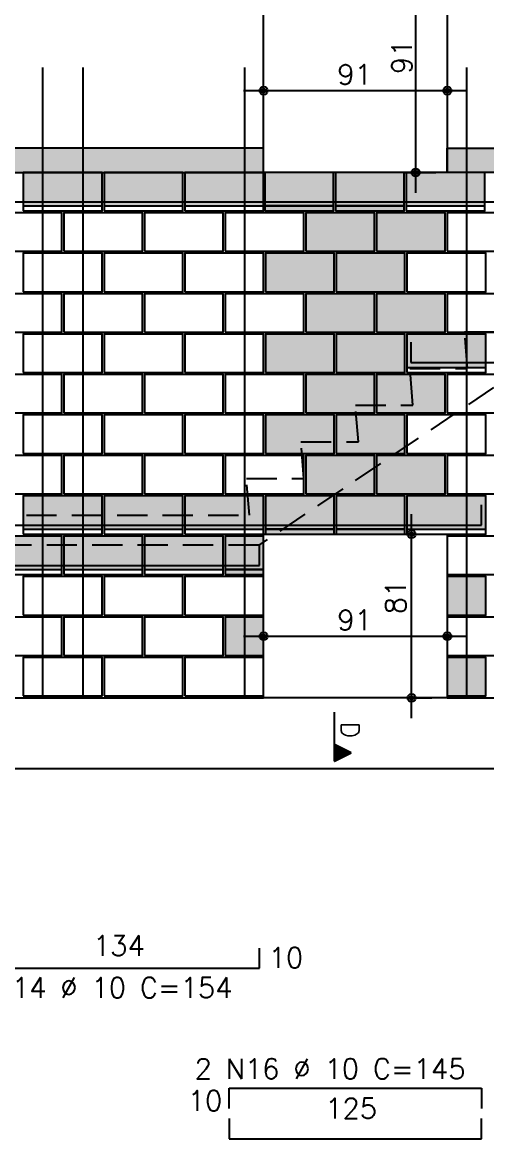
# Model space of a CAD drawing. Extents: x -2 to 121, y -2 to 61.
# Drawn here: x 39.71 to 44.31, y 43.96 to 55.01 of the extents above; entities that cross this region are included whole.
import ezdxf

# ---------------------------------------------------------------- set-up
doc = ezdxf.new("R2010")
doc.units = 0
doc.header["$MEASUREMENT"] = 0
doc.linetypes.add('ESTILO_TQS_0001', pattern=[0.45, 0.3, -0.15])
for name, color, linetype in [('PENA_01', 1, 'CONTINUOUS'), ('PENA_02', 2, 'CONTINUOUS'), ('PENA_03', 3, 'CONTINUOUS'), ('PENA_05', 5, 'CONTINUOUS'), ('PENA_09', 254, 'CONTINUOUS'), ('PENA_11', 252, 'CONTINUOUS'), ('PENA_21', 100, 'CONTINUOUS'), ('PENA_23', 50, 'CONTINUOUS')]:
    doc.layers.add(name, color=color, linetype=linetype)
doc.styles.get("Standard").update_dxf_attribs({"font": 'ROMANS.SHX'})

msp = doc.modelspace()

# ---------------------------------------------------------------- linework, layer by layer
at = {"layer": 'PENA_01', "linetype": 'Continuous'}
for p, q in [((43.610068, 53.326367), (43.610068, 55.546367)), ((41.903315, 54.336367), (44.123315, 54.336367)), ((43.496426, 53.526367), (43.810068, 53.526367)), ((39.723315, 53.196367), (40.503315, 53.196367)), ((40.523315, 53.196367), (41.303315, 53.196367)), ((41.323315, 53.196367), (42.103315, 53.196367)), ((42.116484, 53.196367), (42.796484, 53.196367)), ((42.816484, 53.196367), (43.496484, 53.196367)), ((43.516484, 53.196367), (44.296484, 53.196367)), ((43.523315, 51.596367), (44.303315, 51.596367)), ((43.568826, 48.126367), (43.568826, 50.146367)), ((39.723315, 49.996367), (40.503315, 49.996367)), ((40.523315, 49.996367), (41.303315, 49.996367)), ((41.323315, 49.996367), (42.103315, 49.996367)), ((42.123315, 49.996367), (42.803315, 49.996367)), ((42.823315, 49.996367), (43.503315, 49.996367)), ((43.380675, 49.946367), (43.768826, 49.946367)), ((43.523315, 49.996367), (44.303315, 49.996367)), ((39.323315, 49.596367), (40.103315, 49.596367)), ((40.123315, 49.596367), (40.903315, 49.596367)), ((40.923315, 49.596367), (41.703315, 49.596367)), ((41.723315, 49.596367), (42.103315, 49.596367)), ((41.903315, 48.936367), (44.123315, 48.936367)), ((43.579118, 48.326367), (43.768826, 48.326367))]:
    msp.add_line(p, q, dxfattribs=at)
for points in [[(42.103315, 53.526367), (42.103315, 55.346367), (43.923315, 55.346367), (43.923315, 53.526367), (42.103315, 53.526367)], [(42.103315, 48.326367), (42.103315, 49.946367), (43.923315, 49.946367), (43.923315, 48.326367), (42.103315, 48.326367)]]:
    msp.add_lwpolyline(points, dxfattribs=at)
at = {"layer": 'PENA_01', "linetype": 'ESTILO_TQS_0001'}
msp.add_lwpolyline([(44.7547, 51.649664), (42.054705, 49.836367), (39.303315, 49.836367), (39.303315, 50.136367), (41.963315, 50.136367), (41.933315, 50.499027), (42.503315, 50.499027), (42.473315, 50.861687), (43.043315, 50.861687), (43.013315, 51.224347), (43.583315, 51.224347), (43.553315, 51.587007), (44.123315, 51.587007), (44.093315, 51.949667), (46.723315, 51.949667), (46.723315, 51.649667), (44.754705, 51.649667)], dxfattribs=at)
at = {"layer": 'PENA_02', "linetype": 'Continuous'}
for p, q in [((6.523315, 48.326367), (42.103315, 48.326367)), ((43.923315, 48.326367), (62.703315, 48.326367))]:
    msp.add_line(p, q, dxfattribs=at)
for points in [[(6.523315, 53.766367), (6.523315, 53.526367), (7.123315, 53.526367), (7.123315, 52.746367), (14.603315, 52.746367), (14.603315, 53.526367), (42.103315, 53.526367), (42.103315, 53.766367), (6.523315, 53.766367)], [(43.923315, 53.526367), (43.923315, 53.766367), (62.703315, 53.766367), (62.703315, 53.526367), (62.023315, 53.526367), (62.023315, 52.746367), (55.423315, 52.746367), (55.423315, 53.526684), (53.803315, 53.526684), (53.803315, 52.746367), (47.013315, 52.746367), (47.013315, 53.526367), (43.923315, 53.526367)], [(39.723315, 53.146367), (40.503315, 53.146367), (40.503315, 53.526367), (39.723315, 53.526367), (39.723315, 53.146367)], [(40.523315, 53.146367), (41.303315, 53.146367), (41.303315, 53.526367), (40.523315, 53.526367), (40.523315, 53.146367)], [(41.323315, 53.146367), (42.103315, 53.146367), (42.103315, 53.526367), (41.323315, 53.526367), (41.323315, 53.146367)], [(42.116484, 53.146367), (42.796484, 53.146367), (42.796484, 53.526367), (42.116484, 53.526367), (42.116484, 53.146367)], [(42.816484, 53.146367), (43.496484, 53.146367), (43.496484, 53.526367), (42.816484, 53.526367), (42.816484, 53.146367)], [(43.516484, 53.146367), (44.296484, 53.146367), (44.296484, 53.526367), (43.516484, 53.526367), (43.516484, 53.146367)], [(39.323315, 52.746367), (40.103315, 52.746367), (40.103315, 53.126367), (39.323315, 53.126367), (39.323315, 52.746367)], [(40.123315, 52.746367), (40.903315, 52.746367), (40.903315, 53.126367), (40.123315, 53.126367), (40.123315, 52.746367)], [(40.923315, 52.746367), (41.703315, 52.746367), (41.703315, 53.126367), (40.923315, 53.126367), (40.923315, 52.746367)], [(41.723315, 52.746367), (42.503315, 52.746367), (42.503315, 53.126367), (41.723315, 53.126367), (41.723315, 52.746367)], [(42.523315, 52.746367), (43.203315, 52.746367), (43.203315, 53.126367), (42.523315, 53.126367), (42.523315, 52.746367)], [(43.223315, 52.746367), (43.903315, 52.746367), (43.903315, 53.126367), (43.223315, 53.126367), (43.223315, 52.746367)], [(43.923315, 52.746367), (44.703315, 52.746367), (44.703315, 53.126367), (43.923315, 53.126367), (43.923315, 52.746367)], [(39.723315, 52.346367), (40.503315, 52.346367), (40.503315, 52.726367), (39.723315, 52.726367), (39.723315, 52.346367)], [(40.523315, 52.346367), (41.303315, 52.346367), (41.303315, 52.726367), (40.523315, 52.726367), (40.523315, 52.346367)], [(41.323315, 52.346367), (42.103315, 52.346367), (42.103315, 52.726367), (41.323315, 52.726367), (41.323315, 52.346367)], [(42.123315, 52.346367), (42.803315, 52.346367), (42.803315, 52.726367), (42.123315, 52.726367), (42.123315, 52.346367)], [(42.823315, 52.346367), (43.503315, 52.346367), (43.503315, 52.726367), (42.823315, 52.726367), (42.823315, 52.346367)], [(43.523315, 52.346367), (44.303315, 52.346367), (44.303315, 52.726367), (43.523315, 52.726367), (43.523315, 52.346367)], [(39.323315, 51.946367), (40.103315, 51.946367), (40.103315, 52.326367), (39.323315, 52.326367), (39.323315, 51.946367)], [(40.123315, 51.946367), (40.903315, 51.946367), (40.903315, 52.326367), (40.123315, 52.326367), (40.123315, 51.946367)], [(40.923315, 51.946367), (41.703315, 51.946367), (41.703315, 52.326367), (40.923315, 52.326367), (40.923315, 51.946367)], [(41.723315, 51.946367), (42.503315, 51.946367), (42.503315, 52.326367), (41.723315, 52.326367), (41.723315, 51.946367)], [(42.523315, 51.946367), (43.203315, 51.946367), (43.203315, 52.326367), (42.523315, 52.326367), (42.523315, 51.946367)], [(43.223315, 51.946367), (43.903315, 51.946367), (43.903315, 52.326367), (43.223315, 52.326367), (43.223315, 51.946367)], [(43.923315, 51.946367), (44.703315, 51.946367), (44.703315, 52.326367), (43.923315, 52.326367), (43.923315, 51.946367)], [(39.723315, 51.546367), (40.503315, 51.546367), (40.503315, 51.926367), (39.723315, 51.926367), (39.723315, 51.546367)], [(40.523315, 51.546367), (41.303315, 51.546367), (41.303315, 51.926367), (40.523315, 51.926367), (40.523315, 51.546367)], [(41.323315, 51.546367), (42.103315, 51.546367), (42.103315, 51.926367), (41.323315, 51.926367), (41.323315, 51.546367)], [(42.123315, 51.546367), (42.803315, 51.546367), (42.803315, 51.926367), (42.123315, 51.926367), (42.123315, 51.546367)], [(42.823315, 51.546367), (43.503315, 51.546367), (43.503315, 51.926367), (42.823315, 51.926367), (42.823315, 51.546367)], [(43.523315, 51.546367), (44.303315, 51.546367), (44.303315, 51.926367), (43.523315, 51.926367), (43.523315, 51.546367)], [(39.323315, 51.146367), (40.103315, 51.146367), (40.103315, 51.526367), (39.323315, 51.526367), (39.323315, 51.146367)], [(40.123315, 51.146367), (40.903315, 51.146367), (40.903315, 51.526367), (40.123315, 51.526367), (40.123315, 51.146367)], [(40.923315, 51.146367), (41.703315, 51.146367), (41.703315, 51.526367), (40.923315, 51.526367), (40.923315, 51.146367)], [(41.723315, 51.146367), (42.503315, 51.146367), (42.503315, 51.526367), (41.723315, 51.526367), (41.723315, 51.146367)], [(42.523315, 51.146367), (43.203315, 51.146367), (43.203315, 51.526367), (42.523315, 51.526367), (42.523315, 51.146367)], [(43.223315, 51.146367), (43.903315, 51.146367), (43.903315, 51.526367), (43.223315, 51.526367), (43.223315, 51.146367)], [(43.923315, 51.146367), (44.703315, 51.146367), (44.703315, 51.526367), (43.923315, 51.526367), (43.923315, 51.146367)], [(39.723315, 50.746367), (40.503315, 50.746367), (40.503315, 51.126367), (39.723315, 51.126367), (39.723315, 50.746367)], [(40.523315, 50.746367), (41.303315, 50.746367), (41.303315, 51.126367), (40.523315, 51.126367), (40.523315, 50.746367)], [(41.323315, 50.746367), (42.103315, 50.746367), (42.103315, 51.126367), (41.323315, 51.126367), (41.323315, 50.746367)], [(42.123315, 50.746367), (42.803315, 50.746367), (42.803315, 51.126367), (42.123315, 51.126367), (42.123315, 50.746367)], [(42.823315, 50.746367), (43.503315, 50.746367), (43.503315, 51.126367), (42.823315, 51.126367), (42.823315, 50.746367)], [(43.523315, 50.746367), (44.303315, 50.746367), (44.303315, 51.126367), (43.523315, 51.126367), (43.523315, 50.746367)], [(39.323315, 50.346367), (40.103315, 50.346367), (40.103315, 50.726367), (39.323315, 50.726367), (39.323315, 50.346367)], [(40.123315, 50.346367), (40.903315, 50.346367), (40.903315, 50.726367), (40.123315, 50.726367), (40.123315, 50.346367)], [(40.923315, 50.346367), (41.703315, 50.346367), (41.703315, 50.726367), (40.923315, 50.726367), (40.923315, 50.346367)], [(41.723315, 50.346367), (42.503315, 50.346367), (42.503315, 50.726367), (41.723315, 50.726367), (41.723315, 50.346367)], [(42.523315, 50.346367), (43.203315, 50.346367), (43.203315, 50.726367), (42.523315, 50.726367), (42.523315, 50.346367)], [(43.223315, 50.346367), (43.903315, 50.346367), (43.903315, 50.726367), (43.223315, 50.726367), (43.223315, 50.346367)], [(43.923315, 50.346367), (44.703315, 50.346367), (44.703315, 50.726367), (43.923315, 50.726367), (43.923315, 50.346367)], [(39.723315, 49.946367), (40.503315, 49.946367), (40.503315, 50.326367), (39.723315, 50.326367), (39.723315, 49.946367)], [(40.523315, 49.946367), (41.303315, 49.946367), (41.303315, 50.326367), (40.523315, 50.326367), (40.523315, 49.946367)], [(41.323315, 49.946367), (42.103315, 49.946367), (42.103315, 50.326367), (41.323315, 50.326367), (41.323315, 49.946367)], [(42.123315, 49.946367), (42.803315, 49.946367), (42.803315, 50.326367), (42.123315, 50.326367), (42.123315, 49.946367)], [(42.823315, 49.946367), (43.503315, 49.946367), (43.503315, 50.326367), (42.823315, 50.326367), (42.823315, 49.946367)], [(43.523315, 49.946367), (44.303315, 49.946367), (44.303315, 50.326367), (43.523315, 50.326367), (43.523315, 49.946367)], [(39.323315, 49.546367), (40.103315, 49.546367), (40.103315, 49.926367), (39.323315, 49.926367), (39.323315, 49.546367)], [(40.123315, 49.546367), (40.903315, 49.546367), (40.903315, 49.926367), (40.123315, 49.926367), (40.123315, 49.546367)], [(40.923315, 49.546367), (41.703315, 49.546367), (41.703315, 49.926367), (40.923315, 49.926367), (40.923315, 49.546367)], [(41.723315, 49.546367), (42.103315, 49.546367), (42.103315, 49.926367), (41.723315, 49.926367), (41.723315, 49.546367)], [(43.923315, 49.546367), (44.703315, 49.546367), (44.703315, 49.926367), (43.923315, 49.926367), (43.923315, 49.546367)], [(39.723315, 49.146367), (40.503315, 49.146367), (40.503315, 49.526367), (39.723315, 49.526367), (39.723315, 49.146367)], [(40.523315, 49.146367), (41.303315, 49.146367), (41.303315, 49.526367), (40.523315, 49.526367), (40.523315, 49.146367)], [(41.323315, 49.146367), (42.103315, 49.146367), (42.103315, 49.526367), (41.323315, 49.526367), (41.323315, 49.146367)], [(43.923315, 49.146367), (44.303315, 49.146367), (44.303315, 49.526367), (43.923315, 49.526367), (43.923315, 49.146367)], [(39.323315, 48.746367), (40.103315, 48.746367), (40.103315, 49.126367), (39.323315, 49.126367), (39.323315, 48.746367)], [(40.123315, 48.746367), (40.903315, 48.746367), (40.903315, 49.126367), (40.123315, 49.126367), (40.123315, 48.746367)], [(40.923315, 48.746367), (41.703315, 48.746367), (41.703315, 49.126367), (40.923315, 49.126367), (40.923315, 48.746367)], [(41.723315, 48.746367), (42.103315, 48.746367), (42.103315, 49.126367), (41.723315, 49.126367), (41.723315, 48.746367)], [(43.923315, 48.746367), (44.703315, 48.746367), (44.703315, 49.126367), (43.923315, 49.126367), (43.923315, 48.746367)], [(39.723315, 48.346367), (40.503315, 48.346367), (40.503315, 48.726367), (39.723315, 48.726367), (39.723315, 48.346367)], [(40.523315, 48.346367), (41.303315, 48.346367), (41.303315, 48.726367), (40.523315, 48.726367), (40.523315, 48.346367)], [(41.323315, 48.346367), (42.103315, 48.346367), (42.103315, 48.726367), (41.323315, 48.726367), (41.323315, 48.346367)], [(43.923315, 48.346367), (44.303315, 48.346367), (44.303315, 48.726367), (43.923315, 48.726367), (43.923315, 48.346367)]]:
    msp.add_lwpolyline(points, dxfattribs=at)
for centre, radius in [((42.103315, 54.336367), 0.04), ((43.923315, 54.336367), 0.04), ((42.103315, 54.336367), 0.02), ((43.923315, 54.336367), 0.02), ((43.610068, 53.526367), 0.04), ((43.610068, 53.526367), 0.02), ((43.568826, 49.946367), 0.04), ((43.568826, 49.946367), 0.02), ((42.103315, 48.936367), 0.04), ((42.103315, 48.936367), 0.02), ((43.923315, 48.936367), 0.04), ((43.923315, 48.936367), 0.02), ((43.568826, 48.326367), 0.04), ((43.568826, 48.326367), 0.02)]:
    msp.add_circle(centre, radius, dxfattribs=at)
at = {"layer": 'PENA_03', "linetype": 'Continuous'}
for p, q in [((42.103315, 54.336367), (42.103315, 54.336367)), ((43.923315, 54.336367), (43.923315, 54.336367)), ((43.296426, 53.526367), (43.296426, 53.526367)), ((43.180675, 49.946367), (43.180675, 49.946367)), ((42.103315, 48.936367), (42.103315, 48.936367)), ((43.923315, 48.936367), (43.923315, 48.936367)), ((43.379118, 48.326367), (43.379118, 48.326367)), ((42.803464, 48.186432), (42.803464, 47.70005)), ((42.80416, 47.865635), (42.80416, 48.186432)), ((42.969397, 47.783016), (42.804159, 47.865635)), ((42.80416, 47.701178), (42.80416, 47.864855)), ((42.967836, 47.783016), (42.80416, 47.864855)), ((42.816228, 47.706432), (42.816228, 47.859601)), ((42.828992, 47.712814), (42.828992, 47.853219)), ((42.841756, 47.719196), (42.841756, 47.846837)), ((42.85452, 47.725578), (42.85452, 47.840455)), ((42.803464, 47.70005), (42.969397, 47.783016)), ((42.804159, 47.701178), (42.967836, 47.783016)), ((42.867284, 47.73196), (42.867284, 47.834073)), ((42.880048, 47.738342), (42.880048, 47.827691)), ((42.892812, 47.744724), (42.892812, 47.821309)), ((42.905576, 47.751106), (42.905576, 47.814927)), ((42.91834, 47.757488), (42.91834, 47.808545)), ((42.931104, 47.76387), (42.931104, 47.802163)), ((42.943869, 47.770252), (42.943869, 47.795781)), ((42.956633, 47.776634), (42.956633, 47.789398))]:
    msp.add_line(p, q, dxfattribs=at)
at = {"layer": 'PENA_05', "linetype": 'Continuous'}
for p, q in [((28.694387, 53.236367), (47.413315, 53.236367)), ((43.563315, 51.846367), (43.563315, 51.646367)), ((43.563315, 51.646367), (46.663315, 51.646367)), ((44.263315, 50.036367), (44.263315, 50.236367)), ((38.663315, 50.036367), (44.263315, 50.036367)), ((42.063315, 49.636367), (42.063315, 49.836367)), ((39.363315, 49.636367), (42.063315, 49.636367)), ((28.694387, 47.627056), (47.413315, 47.627056)), ((42.063315, 45.650262), (42.063315, 45.850262)), ((39.363315, 45.650262), (42.063315, 45.650262)), ((41.763315, 44.264061), (41.763315, 44.464061)), ((41.763315, 44.464061), (44.263315, 44.464061)), ((44.263315, 44.464061), (44.263315, 44.264061)), ((41.763315, 44.164061), (41.763315, 43.964061)), ((44.263315, 43.964061), (44.263315, 44.164061)), ((41.763315, 43.964061), (44.263315, 43.964061))]:
    msp.add_line(p, q, dxfattribs=at)
for points in [[(39.913315, 54.566367), (39.913315, 48.326367)], [(40.313315, 54.566367), (40.313315, 48.326367)], [(41.913315, 54.566367), (41.913315, 48.326367)], [(44.113315, 54.566367), (44.113315, 48.326367)]]:
    msp.add_lwpolyline(points, dxfattribs=at)
at = {"layer": 'PENA_09', "linetype": 'Continuous'}
for points in [[(39.723315, 53.196367), (40.503315, 53.196367), (40.503315, 53.526367), (39.723315, 53.526367), (39.723315, 53.196367)], [(40.523315, 53.196367), (41.303315, 53.196367), (41.303315, 53.526367), (40.523315, 53.526367), (40.523315, 53.196367)], [(41.323315, 53.196367), (42.103315, 53.196367), (42.103315, 53.526367), (41.323315, 53.526367), (41.323315, 53.196367)], [(42.116484, 53.196367), (42.796484, 53.196367), (42.796484, 53.526367), (42.116484, 53.526367), (42.116484, 53.196367)], [(42.816484, 53.196367), (43.496484, 53.196367), (43.496484, 53.526367), (42.816484, 53.526367), (42.816484, 53.196367)], [(43.516484, 53.196367), (44.296484, 53.196367), (44.296484, 53.526367), (43.516484, 53.526367), (43.516484, 53.196367)], [(43.523315, 51.596367), (44.303315, 51.596367), (44.303315, 51.926367), (43.523315, 51.926367), (43.523315, 51.596367)], [(39.723315, 49.996367), (40.503315, 49.996367), (40.503315, 50.326367), (39.723315, 50.326367), (39.723315, 49.996367)], [(40.523315, 49.996367), (41.303315, 49.996367), (41.303315, 50.326367), (40.523315, 50.326367), (40.523315, 49.996367)], [(41.323315, 49.996367), (42.103315, 49.996367), (42.103315, 50.326367), (41.323315, 50.326367), (41.323315, 49.996367)], [(42.123315, 49.996367), (42.803315, 49.996367), (42.803315, 50.326367), (42.123315, 50.326367), (42.123315, 49.996367)], [(42.823315, 49.996367), (43.503315, 49.996367), (43.503315, 50.326367), (42.823315, 50.326367), (42.823315, 49.996367)], [(43.523315, 49.996367), (44.303315, 49.996367), (44.303315, 50.326367), (43.523315, 50.326367), (43.523315, 49.996367)], [(39.323315, 49.596367), (40.103315, 49.596367), (40.103315, 49.926367), (39.323315, 49.926367), (39.323315, 49.596367)], [(40.123315, 49.596367), (40.903315, 49.596367), (40.903315, 49.926367), (40.123315, 49.926367), (40.123315, 49.596367)], [(40.923315, 49.596367), (41.703315, 49.596367), (41.703315, 49.926367), (40.923315, 49.926367), (40.923315, 49.596367)], [(41.723315, 49.596367), (42.103315, 49.596367), (42.103315, 49.926367), (41.723315, 49.926367), (41.723315, 49.596367)]]:
    msp.add_lwpolyline(points, dxfattribs=at)
for points in [[(39.723315, 53.196367), (40.503315, 53.196367), (40.503315, 53.526367)], [(39.723315, 53.196367), (40.503315, 53.526367), (39.723315, 53.526367)], [(39.723315, 53.196367), (39.723315, 53.526367), (39.723315, 53.196367)], [(40.523315, 53.196367), (41.303315, 53.196367), (41.303315, 53.526367)], [(40.523315, 53.196367), (41.303315, 53.526367), (40.523315, 53.526367)], [(40.523315, 53.196367), (40.523315, 53.526367), (40.523315, 53.196367)], [(41.323315, 53.196367), (42.103315, 53.196367), (42.103315, 53.526367)], [(41.323315, 53.196367), (42.103315, 53.526367), (41.323315, 53.526367)], [(41.323315, 53.196367), (41.323315, 53.526367), (41.323315, 53.196367)], [(42.116484, 53.196367), (42.796484, 53.196367), (42.796484, 53.526367)], [(42.116484, 53.196367), (42.796484, 53.526367), (42.116484, 53.526367)], [(42.116484, 53.196367), (42.116484, 53.526367), (42.116484, 53.196367)], [(42.816484, 53.196367), (43.496484, 53.196367), (43.496484, 53.526367)], [(42.816484, 53.196367), (43.496484, 53.526367), (42.816484, 53.526367)], [(42.816484, 53.196367), (42.816484, 53.526367), (42.816484, 53.196367)], [(43.516484, 53.196367), (44.296484, 53.196367), (44.296484, 53.526367)], [(43.516484, 53.196367), (44.296484, 53.526367), (43.516484, 53.526367)], [(43.516484, 53.196367), (43.516484, 53.526367), (43.516484, 53.196367)], [(43.523315, 51.596367), (44.303315, 51.596367), (44.303315, 51.926367)], [(43.523315, 51.596367), (44.303315, 51.926367), (43.523315, 51.926367)], [(43.523315, 51.596367), (43.523315, 51.926367), (43.523315, 51.596367)], [(39.723315, 49.996367), (40.503315, 49.996367), (40.503315, 50.326367)], [(39.723315, 49.996367), (40.503315, 50.326367), (39.723315, 50.326367)], [(39.723315, 49.996367), (39.723315, 50.326367), (39.723315, 49.996367)], [(40.523315, 49.996367), (41.303315, 49.996367), (41.303315, 50.326367)], [(40.523315, 49.996367), (41.303315, 50.326367), (40.523315, 50.326367)], [(40.523315, 49.996367), (40.523315, 50.326367), (40.523315, 49.996367)], [(41.323315, 49.996367), (42.103315, 49.996367), (42.103315, 50.326367)], [(41.323315, 49.996367), (42.103315, 50.326367), (41.323315, 50.326367)], [(41.323315, 49.996367), (41.323315, 50.326367), (41.323315, 49.996367)], [(42.123315, 49.996367), (42.803315, 49.996367), (42.803315, 50.326367)], [(42.123315, 49.996367), (42.803315, 50.326367), (42.123315, 50.326367)], [(42.123315, 49.996367), (42.123315, 50.326367), (42.123315, 49.996367)], [(42.823315, 49.996367), (43.503315, 49.996367), (43.503315, 50.326367)], [(42.823315, 49.996367), (43.503315, 50.326367), (42.823315, 50.326367)], [(42.823315, 49.996367), (42.823315, 50.326367), (42.823315, 49.996367)], [(43.523315, 49.996367), (44.303315, 49.996367), (44.303315, 50.326367)], [(43.523315, 49.996367), (44.303315, 50.326367), (43.523315, 50.326367)], [(43.523315, 49.996367), (43.523315, 50.326367), (43.523315, 49.996367)], [(39.323315, 49.596367), (40.103315, 49.596367), (40.103315, 49.926367)], [(39.323315, 49.596367), (40.103315, 49.926367), (39.323315, 49.926367)], [(40.123315, 49.596367), (40.903315, 49.596367), (40.903315, 49.926367)], [(40.123315, 49.596367), (40.903315, 49.926367), (40.123315, 49.926367)], [(40.123315, 49.596367), (40.123315, 49.926367), (40.123315, 49.596367)], [(40.923315, 49.596367), (41.703315, 49.596367), (41.703315, 49.926367)], [(40.923315, 49.596367), (41.703315, 49.926367), (40.923315, 49.926367)], [(40.923315, 49.596367), (40.923315, 49.926367), (40.923315, 49.596367)], [(41.723315, 49.596367), (42.103315, 49.596367), (42.103315, 49.926367)], [(41.723315, 49.596367), (42.103315, 49.926367), (41.723315, 49.926367)], [(41.723315, 49.596367), (41.723315, 49.926367), (41.723315, 49.596367)]]:
    msp.add_solid(points, dxfattribs=at)
at = {"layer": 'PENA_11', "linetype": 'Continuous'}
for points in [[(42.103315, 53.766367), (6.523315, 53.766367), (6.523315, 53.526367)], [(42.103315, 53.766367), (6.523315, 53.526367), (7.123315, 53.526367)], [(42.103315, 53.766367), (7.123315, 53.526367), (14.603315, 53.526367)], [(42.103315, 53.766367), (14.603315, 53.526367), (42.103315, 53.526367)], [(47.013315, 53.526367), (43.923315, 53.526367), (43.923315, 53.766367)], [(47.013315, 53.526367), (43.923315, 53.766367), (62.703315, 53.766367)]]:
    msp.add_solid(points, dxfattribs=at)
at = {"layer": 'PENA_21', "linetype": 'Continuous'}
for points in [[(42.116484, 53.146367), (42.796484, 53.146367), (42.796484, 53.196367), (42.116484, 53.196367), (42.116484, 53.146367)], [(42.816484, 53.146367), (43.496484, 53.146367), (43.496484, 53.196367), (42.816484, 53.196367), (42.816484, 53.146367)], [(42.523315, 52.746367), (43.203315, 52.746367), (43.203315, 53.126367), (42.523315, 53.126367), (42.523315, 52.746367)], [(43.223315, 52.746367), (43.903315, 52.746367), (43.903315, 53.126367), (43.223315, 53.126367), (43.223315, 52.746367)], [(42.123315, 52.346367), (42.803315, 52.346367), (42.803315, 52.726367), (42.123315, 52.726367), (42.123315, 52.346367)], [(42.823315, 52.346367), (43.503315, 52.346367), (43.503315, 52.726367), (42.823315, 52.726367), (42.823315, 52.346367)], [(42.523315, 51.946367), (43.203315, 51.946367), (43.203315, 52.326367), (42.523315, 52.326367), (42.523315, 51.946367)], [(43.223315, 51.946367), (43.903315, 51.946367), (43.903315, 52.326367), (43.223315, 52.326367), (43.223315, 51.946367)], [(42.123315, 51.546367), (42.803315, 51.546367), (42.803315, 51.926367), (42.123315, 51.926367), (42.123315, 51.546367)], [(42.823315, 51.546367), (43.503315, 51.546367), (43.503315, 51.926367), (42.823315, 51.926367), (42.823315, 51.546367)], [(42.523315, 51.146367), (43.203315, 51.146367), (43.203315, 51.526367), (42.523315, 51.526367), (42.523315, 51.146367)], [(43.223315, 51.146367), (43.903315, 51.146367), (43.903315, 51.526367), (43.223315, 51.526367), (43.223315, 51.146367)], [(42.123315, 50.746367), (42.803315, 50.746367), (42.803315, 51.126367), (42.123315, 51.126367), (42.123315, 50.746367)], [(42.823315, 50.746367), (43.503315, 50.746367), (43.503315, 51.126367), (42.823315, 51.126367), (42.823315, 50.746367)], [(42.523315, 50.346367), (43.203315, 50.346367), (43.203315, 50.726367), (42.523315, 50.726367), (42.523315, 50.346367)], [(43.223315, 50.346367), (43.903315, 50.346367), (43.903315, 50.726367), (43.223315, 50.726367), (43.223315, 50.346367)], [(42.123315, 49.946367), (42.803315, 49.946367), (42.803315, 49.996367), (42.123315, 49.996367), (42.123315, 49.946367)], [(42.823315, 49.946367), (43.503315, 49.946367), (43.503315, 49.996367), (42.823315, 49.996367), (42.823315, 49.946367)]]:
    msp.add_lwpolyline(points, dxfattribs=at)
for points in [[(42.116484, 53.146367), (42.796484, 53.146367), (42.796484, 53.196367)], [(42.116484, 53.146367), (42.796484, 53.196367), (42.116484, 53.196367)], [(42.116484, 53.146367), (42.116484, 53.196367), (42.116484, 53.146367)], [(42.816484, 53.146367), (43.496484, 53.146367), (43.496484, 53.196367)], [(42.816484, 53.146367), (43.496484, 53.196367), (42.816484, 53.196367)], [(42.816484, 53.146367), (42.816484, 53.196367), (42.816484, 53.146367)], [(42.523315, 52.746367), (43.203315, 52.746367), (43.203315, 53.126367)], [(42.523315, 52.746367), (43.203315, 53.126367), (42.523315, 53.126367)], [(42.523315, 52.746367), (42.523315, 53.126367), (42.523315, 52.746367)], [(43.223315, 52.746367), (43.903315, 52.746367), (43.903315, 53.126367)], [(43.223315, 52.746367), (43.903315, 53.126367), (43.223315, 53.126367)], [(43.223315, 52.746367), (43.223315, 53.126367), (43.223315, 52.746367)], [(42.123315, 52.346367), (42.803315, 52.346367), (42.803315, 52.726367)], [(42.123315, 52.346367), (42.803315, 52.726367), (42.123315, 52.726367)], [(42.123315, 52.346367), (42.123315, 52.726367), (42.123315, 52.346367)], [(42.823315, 52.346367), (43.503315, 52.346367), (43.503315, 52.726367)], [(42.823315, 52.346367), (43.503315, 52.726367), (42.823315, 52.726367)], [(42.823315, 52.346367), (42.823315, 52.726367), (42.823315, 52.346367)], [(42.523315, 51.946367), (43.203315, 51.946367), (43.203315, 52.326367)], [(42.523315, 51.946367), (43.203315, 52.326367), (42.523315, 52.326367)], [(42.523315, 51.946367), (42.523315, 52.326367), (42.523315, 51.946367)], [(43.223315, 51.946367), (43.903315, 51.946367), (43.903315, 52.326367)], [(43.223315, 51.946367), (43.903315, 52.326367), (43.223315, 52.326367)], [(43.223315, 51.946367), (43.223315, 52.326367), (43.223315, 51.946367)], [(42.123315, 51.546367), (42.803315, 51.546367), (42.803315, 51.926367)], [(42.123315, 51.546367), (42.803315, 51.926367), (42.123315, 51.926367)], [(42.123315, 51.546367), (42.123315, 51.926367), (42.123315, 51.546367)], [(42.823315, 51.546367), (43.503315, 51.546367), (43.503315, 51.926367)], [(42.823315, 51.546367), (43.503315, 51.926367), (42.823315, 51.926367)], [(42.823315, 51.546367), (42.823315, 51.926367), (42.823315, 51.546367)], [(42.523315, 51.146367), (43.203315, 51.146367), (43.203315, 51.526367)], [(42.523315, 51.146367), (43.203315, 51.526367), (42.523315, 51.526367)], [(42.523315, 51.146367), (42.523315, 51.526367), (42.523315, 51.146367)], [(43.223315, 51.146367), (43.903315, 51.146367), (43.903315, 51.526367)], [(43.223315, 51.146367), (43.903315, 51.526367), (43.223315, 51.526367)], [(43.223315, 51.146367), (43.223315, 51.526367), (43.223315, 51.146367)], [(42.123315, 50.746367), (42.803315, 50.746367), (42.803315, 51.126367)], [(42.123315, 50.746367), (42.803315, 51.126367), (42.123315, 51.126367)], [(42.123315, 50.746367), (42.123315, 51.126367), (42.123315, 50.746367)], [(42.823315, 50.746367), (43.503315, 50.746367), (43.503315, 51.126367)], [(42.823315, 50.746367), (43.503315, 51.126367), (42.823315, 51.126367)], [(42.823315, 50.746367), (42.823315, 51.126367), (42.823315, 50.746367)], [(42.523315, 50.346367), (43.203315, 50.346367), (43.203315, 50.726367)], [(42.523315, 50.346367), (43.203315, 50.726367), (42.523315, 50.726367)], [(42.523315, 50.346367), (42.523315, 50.726367), (42.523315, 50.346367)], [(43.223315, 50.346367), (43.903315, 50.346367), (43.903315, 50.726367)], [(43.223315, 50.346367), (43.903315, 50.726367), (43.223315, 50.726367)], [(43.223315, 50.346367), (43.223315, 50.726367), (43.223315, 50.346367)], [(42.123315, 49.946367), (42.803315, 49.946367), (42.803315, 49.996367)], [(42.123315, 49.946367), (42.803315, 49.996367), (42.123315, 49.996367)], [(42.123315, 49.946367), (42.123315, 49.996367), (42.123315, 49.946367)], [(42.823315, 49.946367), (43.503315, 49.946367), (43.503315, 49.996367)], [(42.823315, 49.946367), (43.503315, 49.996367), (42.823315, 49.996367)], [(42.823315, 49.946367), (42.823315, 49.996367), (42.823315, 49.946367)]]:
    msp.add_solid(points, dxfattribs=at)
at = {"layer": 'PENA_23', "linetype": 'Continuous'}
for points in [[(41.723315, 49.546367), (42.103315, 49.546367), (42.103315, 49.596367), (41.723315, 49.596367), (41.723315, 49.546367)], [(43.923315, 49.146367), (44.303315, 49.146367), (44.303315, 49.526367), (43.923315, 49.526367), (43.923315, 49.146367)], [(41.723315, 48.746367), (42.103315, 48.746367), (42.103315, 49.126367), (41.723315, 49.126367), (41.723315, 48.746367)], [(43.923315, 48.346367), (44.303315, 48.346367), (44.303315, 48.726367), (43.923315, 48.726367), (43.923315, 48.346367)]]:
    msp.add_lwpolyline(points, dxfattribs=at)
for points in [[(41.723315, 49.546367), (42.103315, 49.546367), (42.103315, 49.596367)], [(41.723315, 49.546367), (42.103315, 49.596367), (41.723315, 49.596367)], [(41.723315, 49.546367), (41.723315, 49.596367), (41.723315, 49.546367)], [(43.923315, 49.146367), (44.303315, 49.146367), (44.303315, 49.526367)], [(43.923315, 49.146367), (44.303315, 49.526367), (43.923315, 49.526367)], [(43.923315, 49.146367), (43.923315, 49.526367), (43.923315, 49.146367)], [(41.723315, 48.746367), (42.103315, 48.746367), (42.103315, 49.126367)], [(41.723315, 48.746367), (42.103315, 49.126367), (41.723315, 49.126367)], [(41.723315, 48.746367), (41.723315, 49.126367), (41.723315, 48.746367)], [(43.923315, 48.346367), (44.303315, 48.346367), (44.303315, 48.726367)], [(43.923315, 48.346367), (44.303315, 48.726367), (43.923315, 48.726367)], [(43.923315, 48.346367), (43.923315, 48.726367), (43.923315, 48.346367)]]:
    msp.add_solid(points, dxfattribs=at)

# ---------------------------------------------------------------- texts
at = {"layer": 'PENA_03', "linetype": 'Continuous'}
for s, height, rotation, p in [('91', 0.2, 90, (43.573313, 54.499555)), ('81', 0.2, 90, (43.512401, 49.154422)), ('D', 0.18, 270, (42.870493, 48.089878))]:
    msp.add_text(s, height=height, rotation=rotation, dxfattribs=at).set_placement(p)
for s, p in [('91', (42.833315, 54.396367)), ('91', (42.833315, 48.996367)), ('134', (40.412181, 45.775234)), ('10', (42.153315, 45.655262)), ('1 N14 %%c 10 C=154', (39.112473, 45.358661)), ('2 N16 %%c 10 C=145', (41.420815, 44.555522)), ('10', (41.352225, 44.240479)), ('125', (42.713315, 44.164061))]:
    msp.add_text(s, height=0.2, dxfattribs=at).set_placement(p)

doc.saveas('drawing.dxf')
